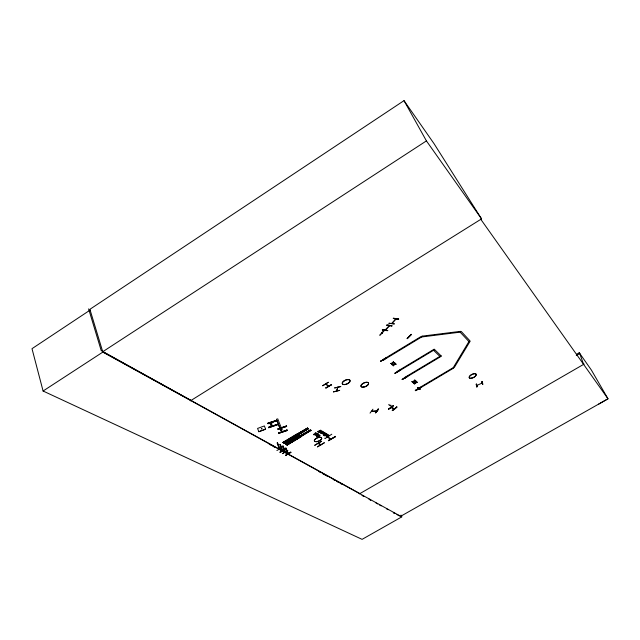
<?xml version="1.0" encoding="UTF-8"?>
<svg xmlns="http://www.w3.org/2000/svg" width="640" height="640" viewBox="0 0 640 640"><rect width="100%" height="100%" fill="white"/><g stroke="black" fill="none" stroke-linecap="round" stroke-linejoin="round"><path stroke-width="0.96" d="M333.44 391.896L339.68 390.328L333.424 391.848M383.904 359.832L383.416 359.736M336.784 390.896L337.784 387.248M397.344 371.632L397.568 371.464M404.944 378.088L405.144 377.896M320.096 431.704L320.288 432.408L320.576 431.92M390.288 405.56L390.872 405.208M315.856 434.616C316.816 436.152 318.816 432.272 315.736 434.328M327.184 435.856L327.576 436.512L329.4 435.368M318.504 434.976C317.912 433.688 317.304 436.416 318.392 434.68M324.136 433.288L322.68 433.968L323.752 432.736L325.08 432.96L323.36 432.8M301.536 435.92L311.272 430.384M310.472 429.928L300.72 435.472M298.68 434.216L308.336 428.632M307.456 428.064L297.856 433.76M307.64 428.072L297.832 433.736M298.616 434.232L308.456 428.648L298.968 434.448M307.656 428.136L297.96 433.824L307.76 428.264M299.776 435.712L300.264 435.992L286.08 444.472L300.12 435.824L285.616 444.208L299.752 435.696M284.032 443.232L298.144 434.76M284.232 443.432L298.648 435.064M297.296 434.136L283.248 442.856L297.456 434.32L282.704 442.552L296.96 433.872L297.232 434.2M301.312 436.552L287.088 445.048L301.136 436.528M286.808 444.896L301.024 436.376L286.832 444.744L287.12 445.088M316.256 435.2C317.736 437.456 320.328 432.896 317.312 434.952C318.104 435.72 316.704 435.952 316.608 434.992C317.568 434.84 318.328 433.792 317.192 433.456M315.448 434.496L315.64 435.168L316.64 435.04M340.752 386.592L334.536 387.952L340.752 386.496M409.24 336.472L408.552 336.544L409.104 336.616M324.272 434.752L323.68 434.24L325.08 433.328A0.968 0.44 -22.5 0 1 325.656 433.264C327.408 433.688 322.552 433.696 324.648 434.512M326.896 436.032L327.152 436.736L328.192 436.448M389.12 325.184L389.344 325.816L385.128 330.024M395.448 318.824L395.44 319.32M320.392 431.528L320.688 432.2M390.384 405.48L390.752 405.264M389 323.264L394.376 323.776M394.2 324.024L389.008 323.248M382.36 329.984L382.448 329.464L387.768 330.496L382.36 330.008L387.536 330.728M387.696 330.52L382.528 329.728M279.592 448.736L279.824 448.616M279.984 449.136L279.28 448.56M325.52 384.168L328.752 386.128L325.776 384.016M280.072 444.376L282.56 450.824C274.328 446.408 284.84 451.464 282.056 450.168M282.744 450.712L280.344 444.536M283.208 446.112L285.392 452.384L282.752 446.056M476.784 385.464L477.344 385.328M286.104 448.176L288.32 453.744L285.328 452.08M477.408 385.304L476.824 385.568M482.32 383.104L481.72 383.36L482.216 383.152M383.448 359.8L383.648 359.64M389.32 325.816L385.336 330.128M418.144 388.912L417.968 389.056M370.04 413.12L372.952 409.208M372.224 411.352L371.744 411.256M378.12 408.92C369.784 420.672 384.536 401.84 375.352 412.56M375.72 412.792L378.496 409.152M391.488 406.536L388.8 404.784L388.968 404.344M476.896 385.4L482.192 383.032M411.8 381.544L413.76 381.32L414.968 380.272L414.008 380.944M412.616 382.24L412.936 382.688L415.656 380.696M413.376 382.888L415.328 382.664L416.536 381.624L415.568 382.288M414.184 383.584L414.504 384.024L417.216 382.04M412.744 382.528L413.424 381.304M414.32 383.864L414.992 382.648M285.12 452.232L288.112 453.888L285.832 448.016M393.544 318.288L398.784 319.064L393.248 318.24M391.792 323.36L395.864 318.92M391.928 323.432L396.048 318.944M381.896 333.096L382.528 332.944M382.344 333.144L382.04 332.904M411.464 334.408L407.144 338.68L411.208 334.328M411.44 334.4L407.136 338.608M476.968 386.56L476.8 386.968L476.336 383.92M476.384 384.184L477.032 386.808M395.728 319.008L395.792 318.408M388.8 325.24L389.088 325.776L388.904 325.2M323.808 433.624C322.008 432.672 323.528 434.784 323.688 433.336M390.864 405.352L390.512 405.576M388.56 409.152L393.424 405.816L388.56 409.136M388.704 409.176L393.296 405.528M397.016 407.112C387.424 413.472 395.216 409.832 396.712 406.792M376.752 411.088L371.648 411.4M598.568 404.176L608 398.8L480.816 219.336L481.544 218.88L434.056 143.696L404.008 100.64L89.896 309.312L102.832 352.104L401.792 516.872L362.088 539.36L43.088 391.016L32 348.68L90.128 310.08M404.008 100.64L426.424 140.896L102.72 351.744L359.912 493.592M43.088 391.016L102.832 352.104M190.392 400.848L481.544 218.88M480.848 219.384L481.576 218.928L426.424 140.896M322.72 385.696L328.344 382.24L322.768 385.76M325.832 387.928L331.6 384.648L325.856 387.92M325.984 388.016L331.592 384.632M380.512 361.264L386.376 357.952L380.512 361.232M380.616 361.32L386.328 357.888M434.664 349.624L397.376 372.032L396.88 371.608L434.192 349.168L441.424 356.176L404.648 378.2L404.16 377.784L440.968 355.736M283.936 443.264L298.192 434.696M287 445.008L301.168 436.536M315.376 433.184L315.824 432.904C317.904 433.128 315.448 434.752 314.48 434.04C313.368 434.544 315.536 435.344 313.56 434.648A1.064 0.488 -22.2 0 1 313.616 434.336L316.336 433.496L315.248 432.888M317.768 431.472L320.856 430.232L319.704 430.56M318.408 431.696C321.032 429.68 319.152 433.12 318.288 431.408M315.032 434.512L318.176 433.224L317.312 433.744M319.6 431.768L321.984 430.936L320.512 431.816M315.152 434.8L315.56 434.792M319.72 432.056L320.216 431.992M321.368 432.864L324.2 432.344L321.976 432.888M320.904 433.296L321.496 432.944A0.992 0.448 -22.4 0 1 320.968 432.88L320.752 432.744A1 0.456 -22.4 0 1 320.76 432.424L323.112 431.6A0.992 0.448 -22.4 0 1 323.104 431.92L321.496 432.88M321.016 433.584L322.32 433.112M316.608 436.672C322.464 432.64 318.416 437.168 316.488 436.384M317.088 436.96C322.936 432.936 318.896 437.456 316.968 436.672M324.096 434.568L324.664 434.52M323.64 435L324.344 434.936L324.152 434.464M324.504 434.68L326.92 434.048L324.824 434.88L324.528 434.224M323.752 435.288L325.048 434.808M324.312 435.768L324.88 435.688L324.192 435.48M325.024 435.352C329.456 432.088 325.968 436.416 324.904 435.064M276.88 450.536L282.208 447.456M282.504 450.816C281.832 449.84 283.312 450.376 282.208 450.68L279.888 444.488M285.448 449.288C275.584 455.936 281.144 449.672 285.456 449.304M402.16 379.448L407.744 376.256M402.264 379.512L407.744 376.232L402.16 379.44M326.496 435.992L328.096 435.04A0.984 0.44 -22.5 0 0 328.104 434.728L325.776 435.544A0.992 0.448 -22.5 0 0 325.76 435.864L325.976 435.992A0.976 0.44 -22.5 0 0 326.496 435.992L328.832 435.232L327.304 436.144M326.6 436.336L327.016 436.312M331.8 434.192L325.04 438.576L324.768 438.192M314.768 445.232L321.632 441.184L314.784 445.264M319.16 443.968L319.32 444.064M319.48 444.16L319.352 444.424M328.584 440.752L335.328 436.416M328.448 440.664L335.448 436.704L335.176 436.32M300.832 435.528L310.408 429.872M301.8 436.144L311.072 430.256M282.56 453.68L287.752 450.504M282.392 453.584L287.752 450.48M285.28 452L288.064 453.248L285.464 451.896M288.096 453.264L288.04 453.896L285.648 448.128M290.84 452.272L285.6 455.376L290.984 452.384M290.728 452.032L285.592 455.32M417.544 387.704L420.168 389.56L417.416 387.424M415.256 390.296L420.84 387.488M420.856 387.504C410.28 392.672 417.616 390.872 420.608 387.144M382.472 333.136L381.648 332.52M576.664 354.232L579.248 352.728L591.432 370.136L608 398.8L400.408 516.44M576.272 355.568L579.728 353.56L579.248 352.728M359.416 493.88L584.16 364.056M382.384 333.144L381.952 333.08M408.816 336.384L409.192 336.44M482.488 384.088L482.928 384.224L481.88 381.432M394.368 408.832L391.056 407.632M391.168 407.464L394.544 408.672M386.704 325.24L391.88 325.984M379.872 335.12L384.008 330.776L379.936 335.176M258.832 431.712L265.584 429.16L264.392 425.936L257.568 428.424L258.832 431.712L265.584 429.16M395.656 319.424L395.376 318.864M286.512 425.944L278.032 429L286.624 426.248M286.52 425.976L278.008 428.856L278.152 429.304L286.648 426.4M278.112 429.12L286.632 426.256M281.944 429.568L280.68 430.32L281.944 429.568L277.672 418.688M281.824 431.808L281.152 427.944L281.936 432.112L287.168 429.992L278.752 433.032L281.584 432.232L280.92 428.36M287.304 430.448L278.872 433.336L278.72 432.856L287.176 430.024L287.312 430.472L278.832 433.16M267.832 423.232L276.296 420.344L276.448 420.832L267.976 423.68L267.824 423.2L276.336 420.536M276.416 420.648L267.976 423.68L276.44 420.8L276.296 420.344M271.44 423.048L270.12 423.496L270.528 424.712L271.848 424.272L271.496 423.36M271.784 423.96L270.528 424.712M268.616 427.28L277.024 424.416L277.168 424.888L268.76 427.728L268.608 427.256L277.056 424.6M277.136 424.712L268.76 427.728M414.136 381.232L415.792 380.984M411.936 381.832L413.56 381.592M415.704 382.576L417.352 382.328M413.512 383.176L415.128 382.936M417.576 387.632L419.736 389.456M371.88 411.216L376.896 410.936L376.312 411.152M482.648 384.296L482.048 381.64L482.624 384.36M336.472 390.992L337.768 387.32M393.344 318.448L398.544 319.2M285.336 452.352L282.936 445.952M279.736 449.288L277.32 442.808M269.208 444.232L270.96 445.192M272.712 446.16L275.344 447.6M319.128 471.704L320.88 472.672M322.632 473.632L327.888 476.528M333.144 479.416L334.896 480.384M336.648 481.344L338.392 482.312M340.144 483.272L341.896 484.24M370.752 500.12L369.008 499.16L370.704 500.144M375.984 503L377.728 503.96M379.472 504.92L381.216 505.88M386.448 508.76L388.2 509.72M393.432 512.6L395.176 513.56M396.92 514.52L399.536 515.96M191.024 400.448L101.216 350.616L88.624 308.88M393.296 512.68L395.032 513.64M279.864 448.8L282.264 450.152L279.68 448.904M318.064 443.312L320.728 444.912M318.344 443.144L321.008 444.744M317.888 431.76C318.472 432.712 320.976 431.672 319.824 430.848M323.48 433.088L324.256 433.576M335.448 436.704L328.328 440.392M392.2 410.44L396.832 407.016M433.568 350.28L439.888 356.384M280.056 452.32L285.28 449.144M298.336 434.864L284.472 443.568M298.96 434.456L308.416 428.576M316.208 438.376L316.256 438.448A3.896 1.76 -22.2 0 0 316.144 441.728A3.896 1.76 -22.2 0 0 321.712 438.424A3.896 1.76 -22.2 0 0 316.288 438.456M344.392 380.784A4.176 2.04 -23.5 0 1 350.104 381A4.176 2.04 -23.5 0 1 344.072 384.64A4.176 2.04 -23.5 0 1 344.392 380.784L344.32 380.728M400.496 370.024L395.064 373.472L394.816 373.112M394.936 373.344L400.376 369.792M395.184 318.784L395.408 319.424M416.216 381.176L416.536 381.624M414.648 379.832L414.968 380.272M381.936 332.336L382.168 332.896L381.784 332.368M401.016 515.088L401.792 516.872M330.84 438.904L327.44 436.784M330.552 439.072L327.152 436.968M324.384 434.392L324.536 435.048M276.44 419.104L280.72 430.28L276.488 419.368M278 428.824L278.152 429.304M285.136 451.832L285.304 452.368M271.056 422.192L271.744 424M270.728 422.744L271.464 426.632L270.728 422.752M269.824 422.608L270.568 424.68M277.6 442.968L280 449.168M277.136 442.912L279.488 449.152M579.728 353.56L583.608 364.376M476.176 384.28L476.792 386.952M271.08 422.632L271.808 426.512L270.968 422.328M278.728 432.888L278.872 433.336M277.024 424.416L277.168 424.888M280.32 429.4L281.648 428.952M321.064 432.464L322.808 431.808L321.064 432.464M326.08 435.584L327.8 434.936L326.08 435.584M422.072 336.152L421.624 336.976L383.368 360.16L382.84 359.704L421.128 336.496L421.624 336.976L460.144 332.16L461.256 331.488L470.024 340.912L468.928 341.568L453.248 367.64L417.36 388.976L417.824 389.368L453.68 368.056L453.248 367.64L454.296 367.496L470.008 341.432L468.928 341.568L460.144 332.16L460.616 331.344L422.072 336.152M393.456 361.728L392.408 363.008L390.488 363.536L392.208 363.296L391.584 364.472L392.608 363.208L394.56 362.672L392.816 362.92L393.456 361.728M395.168 363.2L394.128 364.48L392.216 365.008L393.928 364.768L393.296 365.936L394.328 364.68L396.264 364.144L394.528 364.392L395.168 363.2M386.92 325.08L392.096 325.832L386.92 325.064M261.6 428.592L261.24 428.968L262.112 428.64L261.6 428.592M324.28 442.784L317.464 446.848L324.28 442.784M363.776 496.28L362.032 495.32L363.76 496.288M363.592 387.192A4.104 1.968 -24 0 0 368.568 383.144A4.104 1.968 -24 0 0 362.28 384.048A4.104 1.968 -24 0 0 363.592 387.192M363.52 387.072A4.128 1.976 -24 0 0 368.528 383A4.128 1.976 -24 0 0 362.2 383.904A4.128 1.976 -24 0 0 363.52 387.072M344 384.52A4.2 2.048 -23.5 0 0 350.064 380.856A4.2 2.048 -23.5 0 0 344.32 380.632A4.2 2.048 -23.5 0 0 344 384.52M471.296 378.312A3.856 1.72 -26.8 0 0 476.24 374.504A3.856 1.72 -26.8 0 0 470.672 375.32A3.856 1.72 -26.8 0 0 471.296 378.312M471.224 378.208A3.88 1.728 -26.8 0 0 476.2 374.376A3.88 1.728 -26.8 0 0 470.592 375.2A3.88 1.728 -26.8 0 0 471.224 378.208M316.08 441.608A3.92 1.768 -22.2 0 0 321.68 438.28A3.92 1.768 -22.2 0 0 316.224 438.312A3.92 1.768 -22.2 0 0 316.08 441.608"/></g></svg>
